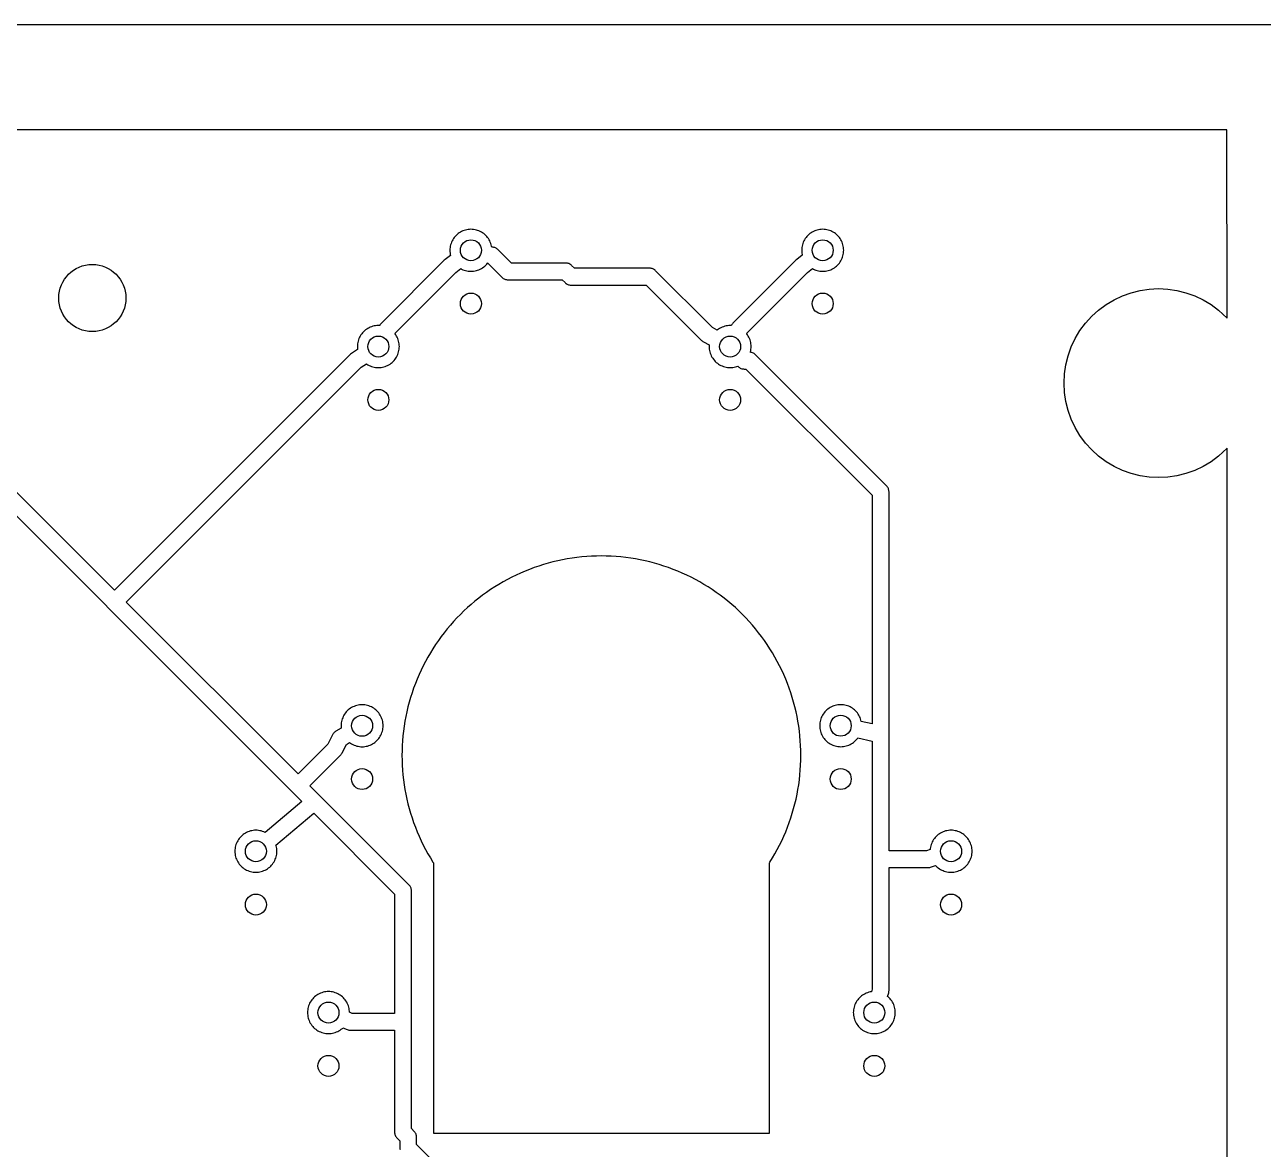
# Model space of a CAD drawing. Header units: millimetres. Extents: x 0 to 250, y 0 to 130.
# Drawn here: x 90.8 to 149.8, y 76.4 to 130 of the extents above; entities that cross this region are included whole.
import ezdxf

# ---------------------------------------------------------------- set-up
doc = ezdxf.new("R2010")
doc.units = ezdxf.units.MM
for name, color, linetype in [('0_REF_BLANK_250x130_DO_NOT_CUT', 8, 'Continuous'), ('1_ISOLATE_0.4mm_PROFILE_OUTSIDE_0.12deep', 1, 'Continuous'), ('2_DRILL_1.0mm', 3, 'Continuous'), ('3_DRILL_3.2mm_STANDOFF', 5, 'Continuous'), ('4_CUTOUTS_PROFILE_INSIDE_THRU', 4, 'Continuous'), ('5_OUTLINE_PROFILE_OUTSIDE_THRU', 2, 'Continuous')]:
    doc.layers.add(name, color=color, linetype=linetype)

msp = doc.modelspace()

# ---------------------------------------------------------------- linework, layer by layer
at = {"layer": '0_REF_BLANK_250x130_DO_NOT_CUT'}
msp.add_lwpolyline([(0, 0), (250, 0), (250, 130), (0, 130)], close=True, dxfattribs=at)
at = {"layer": '1_ISOLATE_0.4mm_PROFILE_OUTSIDE_0.12deep'}
for points in [[(115.0161, 71.0996), (109.45, 76.6657), (109.45, 77), (109.4481, 77.0392), (109.4423, 77.078), (109.4328, 77.1161), (109.4196, 77.1531), (109.4028, 77.1886), (109.3826, 77.2222), (109.3592, 77.2538), (109.3328, 77.2828), (109.2, 77.4157), (109.2, 88.75), (109.1981, 88.7892), (109.1923, 88.828), (109.1828, 88.8661), (109.1696, 88.9031), (109.1528, 88.9386), (109.1326, 88.9722), (109.1092, 89.0038), (109.0828, 89.0328), (104.3657, 93.75), (105.8328, 95.2172), (105.8615, 95.2491), (105.8866, 95.2838), (105.9078, 95.3211), (106.1041, 95.7138), (106.2584, 95.8031), (106.2954, 95.7765), (106.351, 95.742), (106.4087, 95.7111), (106.4683, 95.6841), (106.5296, 95.6611), (106.5922, 95.6421), (106.6559, 95.6272), (106.7205, 95.6166), (106.7856, 95.6101), (106.851, 95.608), (106.9164, 95.6101), (106.9815, 95.6166), (107.0461, 95.6272), (107.1098, 95.6421), (107.1724, 95.6611), (107.2337, 95.6841), (107.2933, 95.7111), (107.351, 95.742), (107.4066, 95.7765), (107.4598, 95.8146), (107.5103, 95.8562), (107.5581, 95.9009), (107.6028, 95.9487), (107.6444, 95.9992), (107.6825, 96.0524), (107.717, 96.108), (107.7479, 96.1657), (107.7749, 96.2253), (107.7979, 96.2866), (107.8169, 96.3492), (107.8318, 96.4129), (107.8424, 96.4775), (107.8489, 96.5426), (107.851, 96.608), (107.8489, 96.6734), (107.8424, 96.7385), (107.8318, 96.8031), (107.8169, 96.8668), (107.7979, 96.9294), (107.7749, 96.9907), (107.7479, 97.0503), (107.717, 97.108), (107.6825, 97.1636), (107.6444, 97.2168), (107.6028, 97.2673), (107.5581, 97.3151), (107.5103, 97.3598), (107.4598, 97.4014), (107.4066, 97.4395), (107.351, 97.474), (107.2933, 97.5049), (107.2337, 97.5319), (107.1724, 97.5549), (107.1098, 97.5739), (107.0461, 97.5888), (106.9815, 97.5994), (106.9164, 97.6059), (106.851, 97.608), (106.7856, 97.6059), (106.7205, 97.5994), (106.6559, 97.5888), (106.5922, 97.5739), (106.5296, 97.5549), (106.4683, 97.5319), (106.4087, 97.5049), (106.351, 97.474), (106.2954, 97.4395), (106.2422, 97.4014), (106.1917, 97.3598), (106.1439, 97.3151), (106.0992, 97.2673), (106.0576, 97.2168), (106.0195, 97.1636), (105.985, 97.108), (105.9541, 97.0503), (105.9271, 96.9907), (105.9041, 96.9294), (105.8851, 96.8668), (105.8702, 96.8031), (105.8596, 96.7385), (105.8531, 96.6734), (105.851, 96.608), (105.8531, 96.5426), (105.8578, 96.4955), (105.5997, 96.3462), (105.5671, 96.3252), (105.5366, 96.3011), (105.5087, 96.2741), (105.4835, 96.2446), (105.4613, 96.2127), (105.4422, 96.1789), (105.2213, 95.7369), (103.8, 94.3157), (95.6157, 102.5), (106.8005, 113.6849), (107.0596, 113.8466), (107.0694, 113.8395), (107.125, 113.805), (107.1827, 113.7741), (107.2423, 113.7471), (107.3036, 113.7241), (107.3662, 113.7051), (107.4299, 113.6902), (107.4945, 113.6796), (107.5596, 113.6731), (107.625, 113.671), (107.6904, 113.6731), (107.7555, 113.6796), (107.8201, 113.6902), (107.8838, 113.7051), (107.9464, 113.7241), (108.0077, 113.7471), (108.0673, 113.7741), (108.125, 113.805), (108.1806, 113.8395), (108.2338, 113.8776), (108.2843, 113.9192), (108.3321, 113.9639), (108.3768, 114.0117), (108.4184, 114.0622), (108.4565, 114.1154), (108.491, 114.171), (108.5219, 114.2287), (108.5489, 114.2883), (108.5719, 114.3496), (108.5909, 114.4122), (108.6058, 114.4759), (108.6164, 114.5405), (108.6229, 114.6056), (108.625, 114.671), (108.6229, 114.7364), (108.6164, 114.8015), (108.6058, 114.8661), (108.5909, 114.9298), (108.5719, 114.9924), (108.5489, 115.0537), (108.5219, 115.1133), (108.491, 115.171), (108.4565, 115.2266), (108.4184, 115.2798), (108.408, 115.2923), (111.3145, 118.1988), (111.5519, 118.3814), (111.5917, 118.3601), (111.6513, 118.3331), (111.7126, 118.3101), (111.7752, 118.2911), (111.8389, 118.2762), (111.9035, 118.2656), (111.9686, 118.2591), (112.034, 118.257), (112.0994, 118.2591), (112.1645, 118.2656), (112.2291, 118.2762), (112.2928, 118.2911), (112.3554, 118.3101), (112.4167, 118.3331), (112.4763, 118.3601), (112.534, 118.391), (112.5896, 118.4255), (112.6428, 118.4636), (112.6933, 118.5052), (112.7411, 118.5499), (112.7858, 118.5977), (112.8274, 118.6482), (112.831, 118.6533), (113.5172, 117.9672), (113.5462, 117.9408), (113.5778, 117.9174), (113.6114, 117.8972), (113.6469, 117.8804), (113.6839, 117.8672), (113.722, 117.8577), (113.7608, 117.8519), (113.8, 117.85), (116.3843, 117.85), (116.5172, 117.7172), (116.5462, 117.6908), (116.5778, 117.6674), (116.6114, 117.6472), (116.6469, 117.6304), (116.6839, 117.6172), (116.722, 117.6077), (116.7608, 117.6019), (116.8, 117.6), (120.3843, 117.6), (123.0172, 114.9672), (123.0462, 114.9408), (123.0777, 114.9175), (123.1113, 114.8973), (123.3855, 114.7506), (123.3841, 114.7364), (123.382, 114.671), (123.3841, 114.6056), (123.3906, 114.5405), (123.4012, 114.4759), (123.4161, 114.4122), (123.4351, 114.3496), (123.4581, 114.2883), (123.4851, 114.2287), (123.516, 114.171), (123.5505, 114.1154), (123.5886, 114.0622), (123.6302, 114.0117), (123.6749, 113.9639), (123.7227, 113.9192), (123.7732, 113.8776), (123.8264, 113.8395), (123.882, 113.805), (123.9397, 113.7741), (123.9993, 113.7471), (124.0606, 113.7241), (124.1232, 113.7051), (124.1869, 113.6902), (124.2515, 113.6796), (124.3166, 113.6731), (124.382, 113.671), (124.4474, 113.6731), (124.5125, 113.6796), (124.5771, 113.6902), (124.6408, 113.7051), (124.7034, 113.7241), (124.7463, 113.7402), (124.7672, 113.7172), (124.7962, 113.6908), (124.8278, 113.6674), (124.8614, 113.6472), (124.8969, 113.6304), (124.9339, 113.6172), (124.972, 113.6077), (125.0108, 113.6019), (125.05, 113.6), (125.1343, 113.6), (131.15, 107.5843), (131.15, 96.6921), (130.6297, 96.8056), (130.6149, 96.8688), (130.5959, 96.9314), (130.5729, 96.9927), (130.5459, 97.0523), (130.515, 97.11), (130.4805, 97.1656), (130.4424, 97.2188), (130.4008, 97.2693), (130.3561, 97.3171), (130.3083, 97.3618), (130.2578, 97.4034), (130.2046, 97.4415), (130.149, 97.476), (130.0913, 97.5069), (130.0317, 97.5339), (129.9704, 97.5569), (129.9078, 97.5759), (129.8441, 97.5908), (129.7795, 97.6014), (129.7144, 97.6079), (129.649, 97.61), (129.5836, 97.6079), (129.5185, 97.6014), (129.4539, 97.5908), (129.3902, 97.5759), (129.3276, 97.5569), (129.2663, 97.5339), (129.2067, 97.5069), (129.149, 97.476), (129.0934, 97.4415), (129.0402, 97.4034), (128.9897, 97.3618), (128.9419, 97.3171), (128.8972, 97.2693), (128.8556, 97.2188), (128.8175, 97.1656), (128.783, 97.11), (128.7521, 97.0523), (128.7251, 96.9927), (128.7021, 96.9314), (128.6831, 96.8688), (128.6682, 96.8051), (128.6576, 96.7405), (128.6511, 96.6754), (128.649, 96.61), (128.6511, 96.5446), (128.6576, 96.4795), (128.6682, 96.4149), (128.6831, 96.3512), (128.7021, 96.2886), (128.7251, 96.2273), (128.7521, 96.1677), (128.783, 96.11), (128.8175, 96.0544), (128.8556, 96.0012), (128.8972, 95.9507), (128.9419, 95.9029), (128.9897, 95.8582), (129.0402, 95.8166), (129.0934, 95.7785), (129.149, 95.744), (129.2067, 95.7131), (129.2663, 95.6861), (129.3276, 95.6631), (129.3902, 95.6441), (129.4539, 95.6292), (129.5185, 95.6186), (129.5836, 95.6121), (129.649, 95.61), (129.7144, 95.6121), (129.7795, 95.6186), (129.8441, 95.6292), (129.9078, 95.6441), (129.9704, 95.6631), (130.0317, 95.6861), (130.0913, 95.7131), (130.149, 95.744), (130.2046, 95.7785), (130.2578, 95.8166), (130.3083, 95.8582), (130.3561, 95.9029), (130.4008, 95.9507), (130.4424, 96.0012), (130.4587, 96.024), (131.15, 95.8733), (131.15, 84.0557), (131.1154, 83.9338), (131.0549, 83.9238), (130.9912, 83.9089), (130.9286, 83.8899), (130.8673, 83.8669), (130.8077, 83.8399), (130.75, 83.809), (130.6944, 83.7745), (130.6412, 83.7364), (130.5907, 83.6948), (130.5429, 83.6501), (130.4982, 83.6023), (130.4566, 83.5518), (130.4185, 83.4986), (130.384, 83.443), (130.3531, 83.3853), (130.3261, 83.3257), (130.3031, 83.2644), (130.2841, 83.2018), (130.2692, 83.1381), (130.2586, 83.0735), (130.2521, 83.0084), (130.25, 82.943), (130.2521, 82.8776), (130.2586, 82.8125), (130.2692, 82.7479), (130.2841, 82.6842), (130.3031, 82.6216), (130.3261, 82.5603), (130.3531, 82.5007), (130.384, 82.443), (130.4185, 82.3874), (130.4566, 82.3342), (130.4982, 82.2837), (130.5429, 82.2359), (130.5907, 82.1912), (130.6412, 82.1496), (130.6944, 82.1115), (130.75, 82.077), (130.8077, 82.0461), (130.8673, 82.0191), (130.9286, 81.9961), (130.9912, 81.9771), (131.0549, 81.9622), (131.1195, 81.9516), (131.1846, 81.9451), (131.25, 81.943), (131.3154, 81.9451), (131.3805, 81.9516), (131.4451, 81.9622), (131.5088, 81.9771), (131.5714, 81.9961), (131.6327, 82.0191), (131.6923, 82.0461), (131.75, 82.077), (131.8056, 82.1115), (131.8588, 82.1496), (131.9093, 82.1912), (131.9571, 82.2359), (132.0018, 82.2837), (132.0434, 82.3342), (132.0815, 82.3874), (132.116, 82.443), (132.1469, 82.5007), (132.1739, 82.5603), (132.1969, 82.6216), (132.2159, 82.6842), (132.2308, 82.7479), (132.2414, 82.8125), (132.2479, 82.8776), (132.25, 82.943), (132.2479, 83.0084), (132.2414, 83.0735), (132.2308, 83.1381), (132.2159, 83.2018), (132.1969, 83.2644), (132.1739, 83.3257), (132.1469, 83.3853), (132.116, 83.443), (132.0815, 83.4986), (132.0434, 83.5518), (132.0018, 83.6023), (131.9571, 83.6501), (131.9093, 83.6948), (131.8849, 83.7149), (131.9348, 83.8908), (131.9432, 83.9267), (131.9483, 83.9632), (131.95, 84), (131.95, 89.85), (133.8, 89.85), (133.8438, 89.8524), (133.8871, 89.8596), (133.9294, 89.8715), (134.1686, 89.9533), (134.1989, 89.9209), (134.2467, 89.8762), (134.2972, 89.8346), (134.3504, 89.7965), (134.406, 89.762), (134.4637, 89.7311), (134.5233, 89.7041), (134.5846, 89.6811), (134.6472, 89.6621), (134.7109, 89.6472), (134.7755, 89.6366), (134.8406, 89.6301), (134.906, 89.628), (134.9714, 89.6301), (135.0365, 89.6366), (135.1011, 89.6472), (135.1648, 89.6621), (135.2274, 89.6811), (135.2887, 89.7041), (135.3483, 89.7311), (135.406, 89.762), (135.4616, 89.7965), (135.5148, 89.8346), (135.5653, 89.8762), (135.6131, 89.9209), (135.6578, 89.9687), (135.6994, 90.0192), (135.7375, 90.0724), (135.772, 90.128), (135.8029, 90.1857), (135.8299, 90.2453), (135.8529, 90.3066), (135.8719, 90.3692), (135.8868, 90.4329), (135.8974, 90.4975), (135.9039, 90.5626), (135.906, 90.628), (135.9039, 90.6934), (135.8974, 90.7585), (135.8868, 90.8231), (135.8719, 90.8868), (135.8529, 90.9494), (135.8299, 91.0107), (135.8029, 91.0703), (135.772, 91.128), (135.7375, 91.1836), (135.6994, 91.2368), (135.6578, 91.2873), (135.6131, 91.3351), (135.5653, 91.3798), (135.5148, 91.4214), (135.4616, 91.4595), (135.406, 91.494), (135.3483, 91.5249), (135.2887, 91.5519), (135.2274, 91.5749), (135.1648, 91.5939), (135.1011, 91.6088), (135.0365, 91.6194), (134.9714, 91.6259), (134.906, 91.628), (134.8406, 91.6259), (134.7755, 91.6194), (134.7109, 91.6088), (134.6472, 91.5939), (134.5846, 91.5749), (134.5233, 91.5519), (134.4637, 91.5249), (134.406, 91.494), (134.3504, 91.4595), (134.2972, 91.4214), (134.2467, 91.3798), (134.1989, 91.3351), (134.1542, 91.2873), (134.1126, 91.2368), (134.0745, 91.1836), (134.04, 91.128), (134.0091, 91.0703), (133.9821, 91.0107), (133.9591, 90.9494), (133.9401, 90.8868), (133.9252, 90.8231), (133.9146, 90.7585), (133.9098, 90.7102), (133.7335, 90.65), (131.95, 90.65), (131.95, 107.75), (131.9481, 107.7892), (131.9423, 107.828), (131.9328, 107.8661), (131.9196, 107.9031), (131.9028, 107.9386), (131.8826, 107.9722), (131.8592, 108.0038), (131.8328, 108.0328), (125.5828, 114.2828), (125.5538, 114.3092), (125.5222, 114.3326), (125.4886, 114.3528), (125.4531, 114.3696), (125.4161, 114.3828), (125.378, 114.3923), (125.3435, 114.3974), (125.3479, 114.4122), (125.3628, 114.4759), (125.3734, 114.5405), (125.3799, 114.6056), (125.382, 114.671), (125.3799, 114.7364), (125.3734, 114.8015), (125.3628, 114.8661), (125.3479, 114.9298), (125.3289, 114.9924), (125.3059, 115.0537), (125.2789, 115.1133), (125.248, 115.171), (125.2135, 115.2266), (125.1754, 115.2798), (125.1619, 115.2962), (128.064, 118.1983), (128.3058, 118.383), (128.3487, 118.3601), (128.4083, 118.3331), (128.4696, 118.3101), (128.5322, 118.2911), (128.5959, 118.2762), (128.6605, 118.2656), (128.7256, 118.2591), (128.791, 118.257), (128.8564, 118.2591), (128.9215, 118.2656), (128.9861, 118.2762), (129.0498, 118.2911), (129.1124, 118.3101), (129.1737, 118.3331), (129.2333, 118.3601), (129.291, 118.391), (129.3466, 118.4255), (129.3998, 118.4636), (129.4503, 118.5052), (129.4981, 118.5499), (129.5428, 118.5977), (129.5844, 118.6482), (129.6225, 118.7014), (129.657, 118.757), (129.6879, 118.8147), (129.7149, 118.8743), (129.7379, 118.9356), (129.7569, 118.9982), (129.7718, 119.0619), (129.7824, 119.1265), (129.7889, 119.1916), (129.791, 119.257), (129.7889, 119.3224), (129.7824, 119.3875), (129.7718, 119.4521), (129.7569, 119.5158), (129.7379, 119.5784), (129.7149, 119.6397), (129.6879, 119.6993), (129.657, 119.757), (129.6225, 119.8126), (129.5844, 119.8658), (129.5428, 119.9163), (129.4981, 119.9641), (129.4503, 120.0088), (129.3998, 120.0504), (129.3466, 120.0885), (129.291, 120.123), (129.2333, 120.1539), (129.1737, 120.1809), (129.1124, 120.2039), (129.0498, 120.2229), (128.9861, 120.2378), (128.9215, 120.2484), (128.8564, 120.2549), (128.791, 120.257), (128.7256, 120.2549), (128.6605, 120.2484), (128.5959, 120.2378), (128.5322, 120.2229), (128.4696, 120.2039), (128.4083, 120.1809), (128.3487, 120.1539), (128.291, 120.123), (128.2354, 120.0885), (128.1822, 120.0504), (128.1317, 120.0088), (128.0839, 119.9641), (128.0392, 119.9163), (127.9976, 119.8658), (127.9595, 119.8126), (127.925, 119.757), (127.8941, 119.6993), (127.8671, 119.6397), (127.8441, 119.5784), (127.8251, 119.5158), (127.8102, 119.4521), (127.7996, 119.3875), (127.7931, 119.3224), (127.791, 119.257), (127.7931, 119.1916), (127.7996, 119.1265), (127.8102, 119.0619), (127.8203, 119.0188), (127.5572, 118.8179), (127.5172, 118.7828), (124.5172, 115.7828), (124.4908, 115.7538), (124.4674, 115.7222), (124.4472, 115.6886), (124.4381, 115.6692), (124.382, 115.671), (124.3166, 115.6689), (124.2515, 115.6624), (124.1869, 115.6518), (124.1232, 115.6369), (124.0606, 115.6179), (123.9993, 115.5949), (123.9397, 115.5679), (123.882, 115.537), (123.8264, 115.5025), (123.7732, 115.4644), (123.763, 115.4559), (123.541, 115.5747), (120.8328, 118.2828), (120.8038, 118.3092), (120.7722, 118.3326), (120.7386, 118.3528), (120.7031, 118.3696), (120.6661, 118.3828), (120.628, 118.3923), (120.5892, 118.3981), (120.55, 118.4), (116.9657, 118.4), (116.8328, 118.5328), (116.8038, 118.5592), (116.7722, 118.5826), (116.7386, 118.6028), (116.7031, 118.6196), (116.6661, 118.6328), (116.628, 118.6423), (116.5892, 118.6481), (116.55, 118.65), (113.9657, 118.65), (113.3328, 119.2828), (113.3038, 119.3092), (113.2722, 119.3326), (113.2386, 119.3528), (113.2031, 119.3696), (113.1661, 119.3828), (113.128, 119.3923), (113.0892, 119.3981), (113.05, 119.4), (113.0236, 119.3987), (113.0148, 119.4521), (112.9999, 119.5158), (112.9809, 119.5784), (112.9579, 119.6397), (112.9309, 119.6993), (112.9, 119.757), (112.8655, 119.8126), (112.8274, 119.8658), (112.7858, 119.9163), (112.7411, 119.9641), (112.6933, 120.0088), (112.6428, 120.0504), (112.5896, 120.0885), (112.534, 120.123), (112.4763, 120.1539), (112.4167, 120.1809), (112.3554, 120.2039), (112.2928, 120.2229), (112.2291, 120.2378), (112.1645, 120.2484), (112.0994, 120.2549), (112.034, 120.257), (111.9686, 120.2549), (111.9035, 120.2484), (111.8389, 120.2378), (111.7752, 120.2229), (111.7126, 120.2039), (111.6513, 120.1809), (111.5917, 120.1539), (111.534, 120.123), (111.4784, 120.0885), (111.4252, 120.0504), (111.3747, 120.0088), (111.3269, 119.9641), (111.2822, 119.9163), (111.2406, 119.8658), (111.2025, 119.8126), (111.168, 119.757), (111.1371, 119.6993), (111.1101, 119.6397), (111.0871, 119.5784), (111.0681, 119.5158), (111.0532, 119.4521), (111.0426, 119.3875), (111.0361, 119.3224), (111.034, 119.257), (111.0361, 119.1916), (111.0426, 119.1265), (111.0532, 119.0619), (111.064, 119.0155), (110.8061, 118.817), (110.7672, 118.7828), (107.7672, 115.7828), (107.7408, 115.7538), (107.7174, 115.7222), (107.6972, 115.6886), (107.688, 115.6689), (107.625, 115.671), (107.5596, 115.6689), (107.4945, 115.6624), (107.4299, 115.6518), (107.3662, 115.6369), (107.3036, 115.6179), (107.2423, 115.5949), (107.1827, 115.5679), (107.125, 115.537), (107.0694, 115.5025), (107.0162, 115.4644), (106.9657, 115.4228), (106.9179, 115.3781), (106.8732, 115.3303), (106.8316, 115.2798), (106.7935, 115.2266), (106.759, 115.171), (106.7281, 115.1133), (106.7011, 115.0537), (106.6781, 114.9924), (106.6591, 114.9298), (106.6442, 114.8661), (106.6336, 114.8015), (106.6271, 114.7364), (106.625, 114.671), (106.6271, 114.6056), (106.6336, 114.5405), (106.6361, 114.5252), (106.3382, 114.3393), (106.3011, 114.3131), (106.2672, 114.2828), (95.05, 103.0657), (85.8328, 112.2828)], [(85.3843, 111.6), (103.9806, 93.0037), (102.2325, 91.5252), (102.1737, 91.5519), (102.1124, 91.5749), (102.0498, 91.5939), (101.9861, 91.6088), (101.9215, 91.6194), (101.8564, 91.6259), (101.791, 91.628), (101.7256, 91.6259), (101.6605, 91.6194), (101.5959, 91.6088), (101.5322, 91.5939), (101.4696, 91.5749), (101.4083, 91.5519), (101.3487, 91.5249), (101.291, 91.494), (101.2354, 91.4595), (101.1822, 91.4214), (101.1317, 91.3798), (101.0839, 91.3351), (101.0392, 91.2873), (100.9976, 91.2368), (100.9595, 91.1836), (100.925, 91.128), (100.8941, 91.0703), (100.8671, 91.0107), (100.8441, 90.9494), (100.8251, 90.8868), (100.8102, 90.8231), (100.7996, 90.7585), (100.7931, 90.6934), (100.791, 90.628), (100.7931, 90.5626), (100.7996, 90.4975), (100.8102, 90.4329), (100.8251, 90.3692), (100.8441, 90.3066), (100.8671, 90.2453), (100.8941, 90.1857), (100.925, 90.128), (100.9595, 90.0724), (100.9976, 90.0192), (101.0392, 89.9687), (101.0839, 89.9209), (101.1317, 89.8762), (101.1822, 89.8346), (101.2354, 89.7965), (101.291, 89.762), (101.3487, 89.7311), (101.4083, 89.7041), (101.4696, 89.6811), (101.5322, 89.6621), (101.5959, 89.6472), (101.6605, 89.6366), (101.7256, 89.6301), (101.791, 89.628), (101.8564, 89.6301), (101.9215, 89.6366), (101.9861, 89.6472), (102.0498, 89.6621), (102.1124, 89.6811), (102.1737, 89.7041), (102.2333, 89.7311), (102.291, 89.762), (102.3466, 89.7965), (102.3998, 89.8346), (102.4503, 89.8762), (102.4981, 89.9209), (102.5428, 89.9687), (102.5844, 90.0192), (102.6225, 90.0724), (102.657, 90.128), (102.6879, 90.1857), (102.7149, 90.2453), (102.7379, 90.3066), (102.7569, 90.3692), (102.7718, 90.4329), (102.7824, 90.4975), (102.7889, 90.5626), (102.791, 90.628), (102.7889, 90.6934), (102.7824, 90.7585), (102.7718, 90.8231), (102.7569, 90.8868), (102.7487, 90.9141), (104.5482, 92.4361), (108.4, 88.5843), (108.4, 82.9), (106.3809, 82.9), (106.2496, 82.9554), (106.2479, 83.0084), (106.2414, 83.0735), (106.2308, 83.1381), (106.2159, 83.2018), (106.1969, 83.2644), (106.1739, 83.3257), (106.1469, 83.3853), (106.116, 83.443), (106.0815, 83.4986), (106.0434, 83.5518), (106.0018, 83.6023), (105.9571, 83.6501), (105.9093, 83.6948), (105.8588, 83.7364), (105.8056, 83.7745), (105.75, 83.809), (105.6923, 83.8399), (105.6327, 83.8669), (105.5714, 83.8899), (105.5088, 83.9089), (105.4451, 83.9238), (105.3805, 83.9344), (105.3154, 83.9409), (105.25, 83.943), (105.1846, 83.9409), (105.1195, 83.9344), (105.0549, 83.9238), (104.9912, 83.9089), (104.9286, 83.8899), (104.8673, 83.8669), (104.8077, 83.8399), (104.75, 83.809), (104.6944, 83.7745), (104.6412, 83.7364), (104.5907, 83.6948), (104.5429, 83.6501), (104.4982, 83.6023), (104.4566, 83.5518), (104.4185, 83.4986), (104.384, 83.443), (104.3531, 83.3853), (104.3261, 83.3257), (104.3031, 83.2644), (104.2841, 83.2018), (104.2692, 83.1381), (104.2586, 83.0735), (104.2521, 83.0084), (104.25, 82.943), (104.2521, 82.8776), (104.2586, 82.8125), (104.2692, 82.7479), (104.2841, 82.6842), (104.3031, 82.6216), (104.3261, 82.5603), (104.3531, 82.5007), (104.384, 82.443), (104.4185, 82.3874), (104.4566, 82.3342), (104.4982, 82.2837), (104.5429, 82.2359), (104.5907, 82.1912), (104.6412, 82.1496), (104.6944, 82.1115), (104.75, 82.077), (104.8077, 82.0461), (104.8673, 82.0191), (104.9286, 81.9961), (104.9912, 81.9771), (105.0549, 81.9622), (105.1195, 81.9516), (105.1846, 81.9451), (105.25, 81.943), (105.3154, 81.9451), (105.3805, 81.9516), (105.4451, 81.9622), (105.5088, 81.9771), (105.5714, 81.9961), (105.6327, 82.0191), (105.6923, 82.0461), (105.75, 82.077), (105.8056, 82.1115), (105.8588, 82.1496), (105.9093, 82.1912), (105.9384, 82.2184), (106.1445, 82.1315), (106.182, 82.1178), (106.2207, 82.1079), (106.2601, 82.102), (106.3, 82.1), (108.4, 82.1), (108.4, 77.25), (108.4019, 77.2108), (108.4077, 77.172), (108.4172, 77.1339), (108.4304, 77.0969), (108.4472, 77.0614), (108.4674, 77.0278), (108.4908, 76.9962), (108.5172, 76.9672), (108.65, 76.8343), (108.65, 76.5), (108.6519, 76.4608), (108.6577, 76.422)]]:
    msp.add_lwpolyline(points, dxfattribs=at)
at = {"layer": '2_DRILL_1.0mm'}
for centre in [(112.034, 119.257), (128.791, 119.257), (112.034, 116.717), (128.791, 116.717), (107.625, 114.671), (124.382, 114.671), (107.625, 112.131), (124.382, 112.131), (106.851, 96.608), (129.649, 96.61), (106.851, 94.068), (129.649, 94.07), (101.791, 90.628), (134.906, 90.628), (101.791, 88.088), (134.906, 88.088), (105.25, 82.943), (131.25, 82.943), (105.25, 80.403), (131.25, 80.403)]:
    msp.add_circle(centre, 0.5, dxfattribs=at)
at = {"layer": '3_DRILL_3.2mm_STANDOFF'}
msp.add_circle((93.999, 116.982), 1.6, dxfattribs=at)
at = {"layer": '4_CUTOUTS_PROFILE_INSIDE_THRU'}
msp.add_lwpolyline([(126.25, 90.0714), (126.2761, 90.1115), (126.3984, 90.31), (126.5158, 90.5115), (126.6283, 90.7157), (126.7356, 90.9227), (126.8379, 91.1322), (126.935, 91.3442), (127.0269, 91.5585), (127.1134, 91.775), (127.1947, 91.9935), (127.2705, 92.214), (127.3409, 92.4363), (127.4059, 92.6602), (127.4653, 92.8857), (127.5192, 93.1125), (127.5675, 93.3406), (127.6101, 93.5699), (127.6472, 93.8001), (127.6786, 94.0311), (127.7043, 94.2628), (127.7243, 94.4951), (127.7386, 94.7279), (127.7471, 94.9609), (127.75, 95.194), (127.7471, 95.4271), (127.7386, 95.6601), (127.7243, 95.8929), (127.7043, 96.1252), (127.6786, 96.3569), (127.6472, 96.5879), (127.6101, 96.8181), (127.5675, 97.0474), (127.5192, 97.2755), (127.4653, 97.5023), (127.4059, 97.7278), (127.3409, 97.9517), (127.2705, 98.174), (127.1947, 98.3945), (127.1134, 98.613), (127.0269, 98.8295), (126.935, 99.0438), (126.8379, 99.2558), (126.7356, 99.4653), (126.6283, 99.6723), (126.5158, 99.8765), (126.3984, 100.078), (126.2761, 100.2765), (126.149, 100.4719), (126.0171, 100.6642), (125.8805, 100.8531), (125.7393, 101.0387), (125.5936, 101.2207), (125.4435, 101.3991), (125.289, 101.5738), (125.1303, 101.7446), (124.9675, 101.9115), (124.8006, 102.0743), (124.6298, 102.233), (124.4551, 102.3875), (124.2767, 102.5376), (124.0947, 102.6833), (123.9091, 102.8245), (123.7202, 102.9611), (123.5279, 103.093), (123.3325, 103.2201), (123.134, 103.3424), (122.9325, 103.4598), (122.7283, 103.5723), (122.5213, 103.6796), (122.3118, 103.7819), (122.0998, 103.879), (121.8855, 103.9709), (121.669, 104.0574), (121.4505, 104.1387), (121.23, 104.2145), (121.0077, 104.2849), (120.7838, 104.3499), (120.5583, 104.4093), (120.3315, 104.4632), (120.1034, 104.5115), (119.8741, 104.5541), (119.6439, 104.5912), (119.4129, 104.6226), (119.1812, 104.6483), (118.9489, 104.6683), (118.7161, 104.6826), (118.4831, 104.6911), (118.25, 104.694), (118.0169, 104.6911), (117.7839, 104.6826), (117.5511, 104.6683), (117.3188, 104.6483), (117.0871, 104.6226), (116.8561, 104.5912), (116.6259, 104.5541), (116.3966, 104.5115), (116.1685, 104.4632), (115.9417, 104.4093), (115.7162, 104.3499), (115.4923, 104.2849), (115.27, 104.2145), (115.0495, 104.1387), (114.831, 104.0574), (114.6145, 103.9709), (114.4002, 103.879), (114.1882, 103.7819), (113.9787, 103.6796), (113.7717, 103.5723), (113.5675, 103.4598), (113.366, 103.3424), (113.1675, 103.2201), (112.9721, 103.093), (112.7798, 102.9611), (112.5909, 102.8245), (112.4053, 102.6833), (112.2233, 102.5376), (112.0449, 102.3875), (111.8702, 102.233), (111.6994, 102.0743), (111.5325, 101.9115), (111.3697, 101.7446), (111.211, 101.5738), (111.0565, 101.3991), (110.9064, 101.2207), (110.7607, 101.0387), (110.6195, 100.8531), (110.4829, 100.6642), (110.351, 100.4719), (110.2239, 100.2765), (110.1016, 100.078), (109.9842, 99.8765), (109.8717, 99.6723), (109.7644, 99.4653), (109.6621, 99.2558), (109.565, 99.0438), (109.4731, 98.8295), (109.3866, 98.613), (109.3053, 98.3945), (109.2295, 98.174), (109.1591, 97.9517), (109.0941, 97.7278), (109.0347, 97.5023), (108.9808, 97.2755), (108.9325, 97.0474), (108.8899, 96.8181), (108.8528, 96.5879), (108.8214, 96.3569), (108.7957, 96.1252), (108.7757, 95.8929), (108.7614, 95.6601), (108.7529, 95.4271), (108.75, 95.194), (108.7529, 94.9609), (108.7614, 94.7279), (108.7757, 94.4951), (108.7957, 94.2628), (108.8214, 94.0311), (108.8528, 93.8001), (108.8899, 93.5699), (108.9325, 93.3406), (108.9808, 93.1125), (109.0347, 92.8857), (109.0941, 92.6602), (109.1591, 92.4363), (109.2295, 92.214), (109.3053, 91.9935), (109.3866, 91.775), (109.4731, 91.5585), (109.565, 91.3442), (109.6621, 91.1322), (109.7644, 90.9227), (109.8717, 90.7157), (109.9842, 90.5115), (110.1016, 90.31), (110.2239, 90.1115), (110.25, 90.0714), (110.25, 77.194), (126.25, 77.194)], close=True, dxfattribs=at)
at = {"layer": '5_OUTLINE_PROFILE_OUTSIDE_THRU'}
msp.add_lwpolyline([(148.05, 30.298), (148.05, 109.835), (147.643, 109.45), (147.288, 109.187), (146.909, 108.96), (146.51, 108.772), (146.094, 108.623), (145.666, 108.515), (145.229, 108.451), (144.788, 108.429), (144.347, 108.451), (143.91, 108.515), (143.482, 108.623), (143.066, 108.772), (142.667, 108.96), (142.288, 109.187), (141.933, 109.45), (141.606, 109.747), (141.309, 110.074), (141.046, 110.429), (140.819, 110.808), (140.631, 111.207), (140.482, 111.623), (140.374, 112.051), (140.31, 112.488), (140.288, 112.929), (140.31, 113.37), (140.374, 113.807), (140.482, 114.235), (140.631, 114.651), (140.819, 115.05), (141.046, 115.429), (141.309, 115.784), (141.606, 116.111), (141.933, 116.408), (142.288, 116.671), (142.667, 116.898), (143.066, 117.086), (143.482, 117.235), (143.91, 117.343), (144.347, 117.407), (144.788, 117.429), (145.229, 117.407), (145.666, 117.343), (146.094, 117.235), (146.51, 117.086), (146.909, 116.898), (147.288, 116.671), (147.643, 116.408), (148.05, 116.023), (148.043, 124.997), (5.007, 124.997)], dxfattribs=at)

doc.saveas('drawing.dxf')
